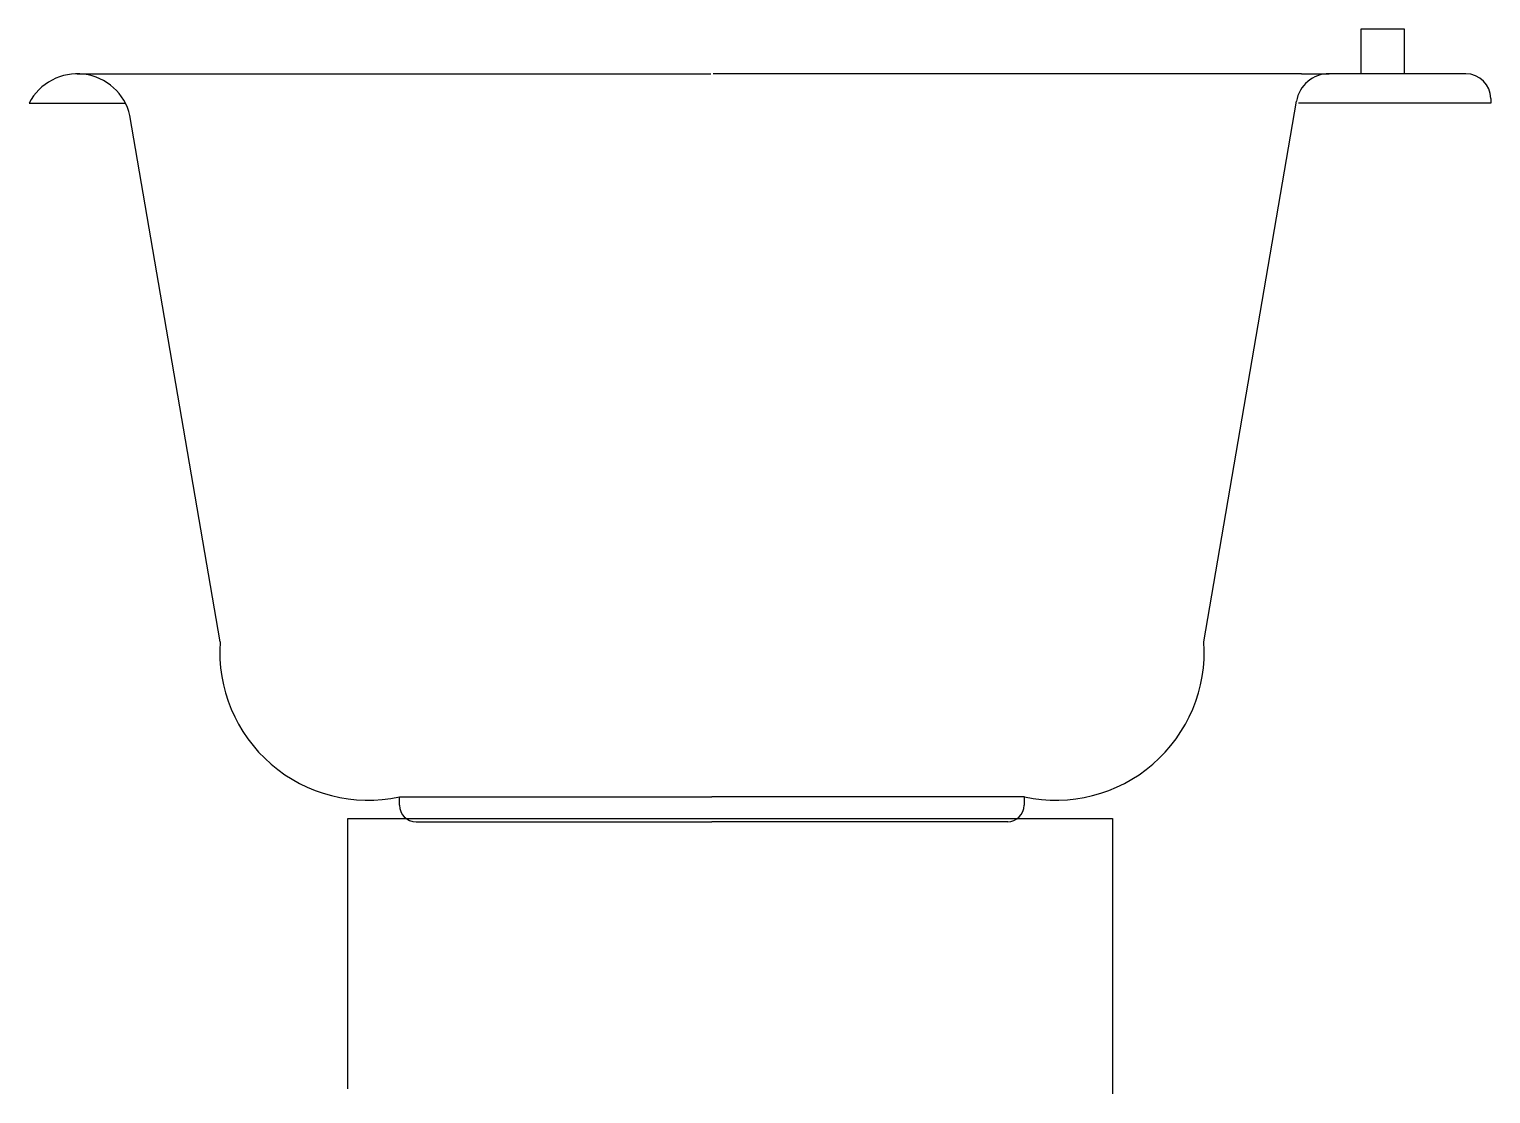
# Model space of a CAD drawing. Extents: x 0.5 to 88.7, y 0.1 to 64.4.
import ezdxf

# ---------------------------------------------------------------- set-up
doc = ezdxf.new("R2010")
doc.units = 0
doc.header["$LTSCALE"] = 5
doc.header["$MEASUREMENT"] = 0
doc.layers.get('0').update_dxf_attribs({"linetype": 'CONTINUOUS'})

msp = doc.modelspace()

# ---------------------------------------------------------------- linework, layer by layer
at = {"color": 0, "linetype": 'ByBlock'}
for p, q in [((80.842, 64.403), (80.842, 61.748)), ((83.47, 64.403), (80.842, 64.403)), ((83.47, 61.748), (83.47, 64.403)), ((3.356, 61.71), (41.608, 61.71)), ((77.257, 61.71), (41.732, 61.71)), ((77.257, 61.71), (78.924, 61.71)), ((87.185, 61.71), (78.924, 61.71)), ((71.367, 27.396), (76.953, 60.047)), ((88.685, 60.21), (88.685, 59.938)), ((0.453, 59.938), (6.259, 59.938)), ((11.973, 27.396), (6.535, 59.183)), ((88.685, 59.938), (77.081, 59.938)), ((22.803, 17.534), (22.803, 18.046)), ((22.803, 18.034), (41.67, 18.034)), ((60.537, 18.034), (41.67, 18.034)), ((60.537, 17.534), (60.537, 18.046)), ((19.696, 0.412), (19.696, 16.732)), ((19.696, 16.732), (65.841, 16.732)), ((23.803, 16.534), (41.67, 16.534)), ((59.537, 16.534), (41.67, 16.534)), ((65.841, 16.732), (65.841, 0.104))]:
    msp.add_line(p, q, dxfattribs=at)
for centre, radius, start, end in [((3.356, 58.446), 3.264, 13.03699, 152.80739), ((78.924, 59.71), 2, 90, 170.29257), ((87.185, 60.21), 1.5, 0, 90), ((20.913, 26.793), 8.96, 176.14004, 282.17719), ((62.427, 26.793), 8.96, 257.82281, 3.85996), ((23.803, 17.534), 1, 180, 270), ((59.509, 17.534), 1, 270, 0)]:
    msp.add_arc(centre, radius, start, end, dxfattribs=at)

doc.saveas('drawing.dxf')
